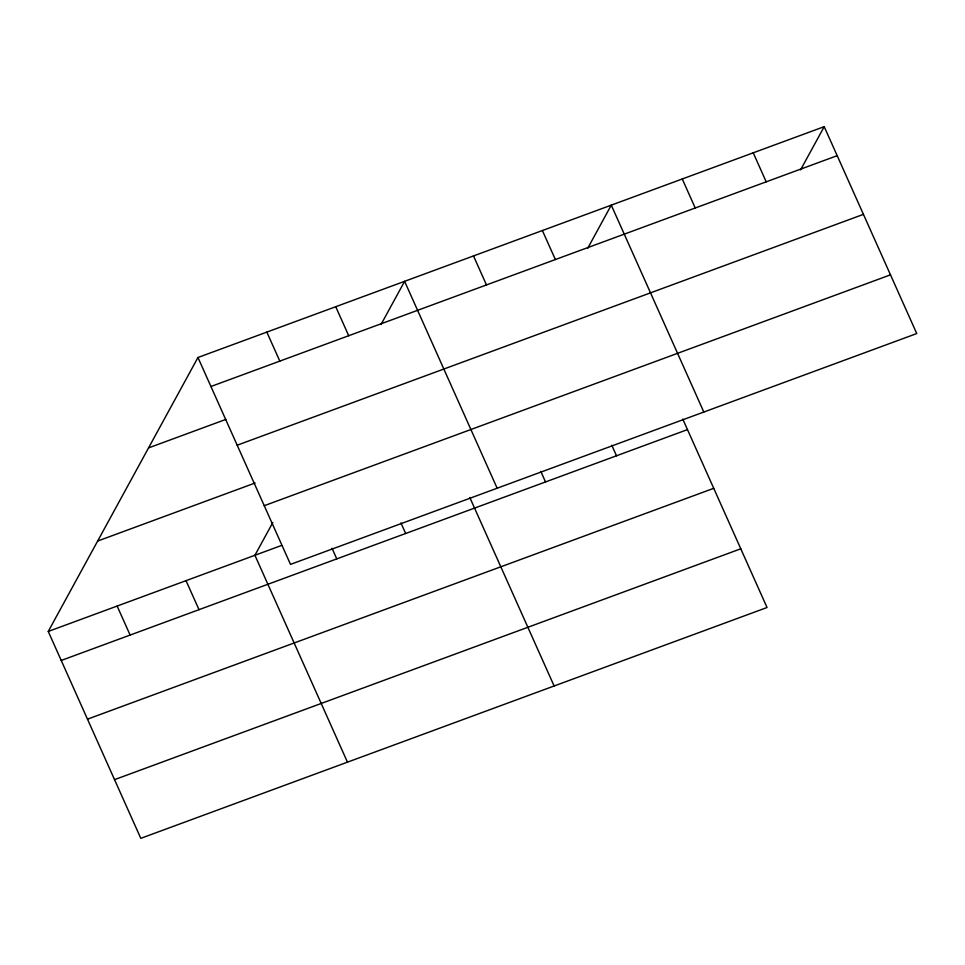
<?xml version="1.0" encoding="UTF-8"?>
<svg xmlns="http://www.w3.org/2000/svg" width="965" height="965" viewBox="0 0 965 965"><rect width="100%" height="100%" fill="white"/><g stroke="black" fill="none" stroke-linecap="round" stroke-linejoin="round"><path stroke-width="1.45" d="M682.762 419.063L767.042 607.504L140.793 838.344L48.25 631.448L197.958 357.496L824.207 126.656L916.75 333.552L290.501 564.392L197.958 357.496M272.818 522.523L254.917 555.273L347.46 762.169M380.994 324.554L404.612 281.322L497.156 488.218M587.649 248.379L611.279 205.147L703.823 412.031M800.576 169.888L824.207 126.656M210.925 386.507L837.186 155.667M148.55 447.905L225.87 419.401M237.185 445.215L863.434 214.363M97.646 541.051L255.11 483.007M264.241 505.696L890.49 274.844M48.25 631.448L281.623 545.43M61.229 660.458L687.478 429.618M87.489 719.166L713.738 488.314M114.533 779.648L740.794 548.795M753.231 152.82L766.21 181.83M682.255 178.983L695.234 207.994M542.39 230.539L555.37 259.549M611.786 445.227L616.502 455.782M473.501 255.93L486.481 284.94M540.81 471.39L545.527 481.945M469.834 497.554L554.127 685.982M335.724 306.713L348.703 335.724M400.945 522.946L405.662 533.5M266.835 332.105L279.814 361.115M332.056 548.337L336.773 558.892M186.028 580.665L199.007 609.675M117.139 606.056L130.118 635.067"/></g></svg>
